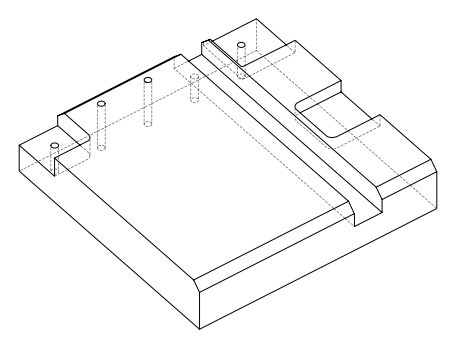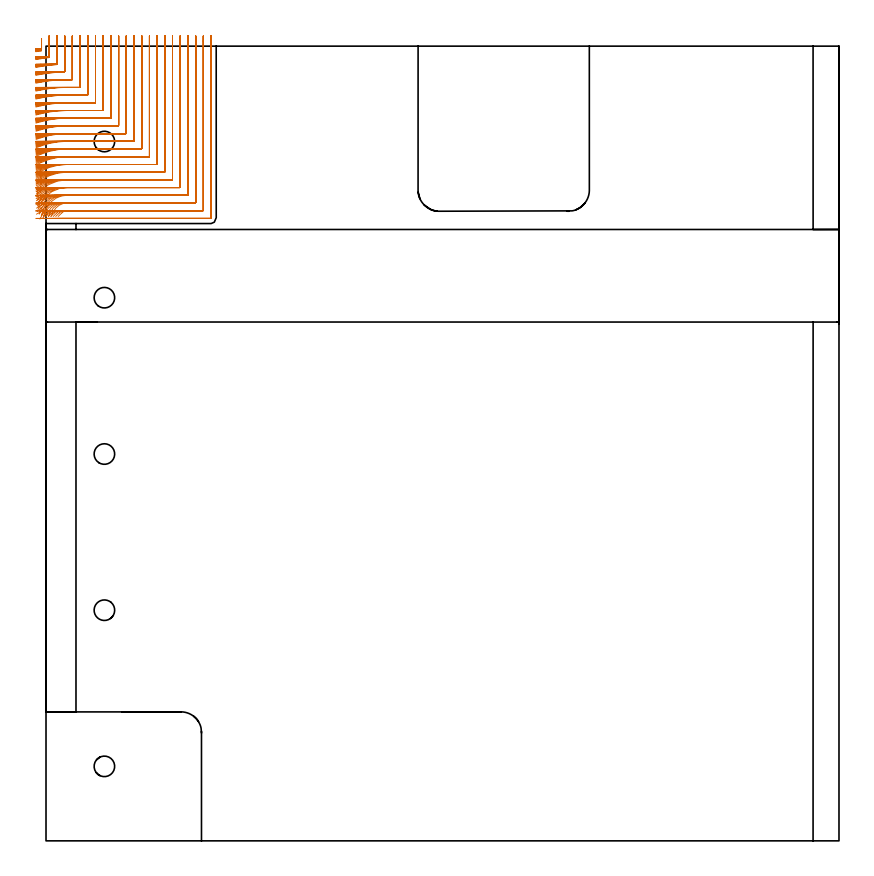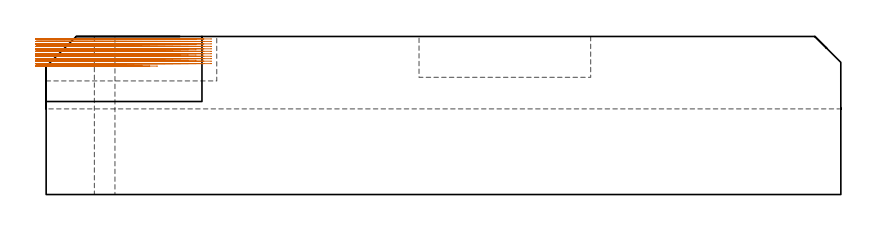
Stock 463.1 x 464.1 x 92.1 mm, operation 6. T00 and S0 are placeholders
(PLAN: 18 operations, 7 tool changes, 167.7 min)
(1 AREA_MILL | FG_CHAMFER_SURFACE | UGT0205_001 | 14.77 min | 35363 mm3)
(2 AREA_MILL_1 | FG_CHAMFER_SURFACE_1 | UGT0205_001 | 12.97 min | 37192 mm3)
(3 AREA_MILL_2 | FG_CHAMFER_SURFACE_2 | UGT0205_001 | 5.37 min | 13030 mm3)
(4 AREA_MILL_3 | FG_CHAMFER_SURFACE_3 | UGT0205_001 | 0.35 min | 2865 mm3)
(5 MILL_CORNER_NOTCH_RECTANGULAR | CORNER_NOTCH_RECTANGULAR | UGT0201_094 | Follow Part, ap 5, ae 75% | 10.37 min | 256844 mm3)
(6 MILL_CORNER_NOTCH_RECTANGULAR_1 | CORNER_NOTCH_RECTANGULAR_1 | NXT0201_008 | Follow Part, ap 1.5, ae 75% | 101.06 min | 265506 mm3)
(7 MILL_SLOT | SLOT_PARTIAL_RECTANGULAR | UGT0201_094 | Follow Part, ap 5, ae 75% | 9.97 min | 227920 mm3)
(8 MILL_RECTANGULAR_SLOT | SLOT_RECTANGULAR | UGT0201_020 | Follow Part, ap 12.5, ae 75% | 11.1 min | 1051413 mm3)
(9 SPOT_DRILL | STEP1HOLE | NXT0321_9005460120000 | 0.03 min | 148 mm3)
(10 SPOT_DRILL_1 | STEP1HOLE_1 | NXT0321_9005460120000 | 0.04 min | 41 mm3)
(11 SPOT_DRILL_2 | STEP1HOLE_2 | NXT0321_9005460120000 | 0.03 min | 76 mm3)
(12 SPOT_DRILL_3 | STEP1HOLE_3 | NXT0321_9005460120000 | 0.03 min | 50 mm3)
(13 SPOT_DRILL_4 | STEP1HOLE_4 | NXT0321_9005460120000 | 0.04 min | 17 mm3)
(14 DRILL_THROUGH_HOLE_INTO_CENTER | STEP1HOLE | UGT0301_515 | 0.3 min | 7333 mm3)
(15 DRILL_THROUGH_HOLE_INTO_CENTER_1 | STEP1HOLE_1 | UGT0301_515 | 0.25 min | 6199 mm3)
(16 DRILL_THROUGH_HOLE_INTO_CENTER_2 | STEP1HOLE_2 | UGT0301_515 | 0.4 min | 10334 mm3)
(17 DRILL_THROUGH_HOLE_INTO_CENTER_3 | STEP1HOLE_3 | UGT0301_515 | 0.4 min | 10489 mm3)
(18 DRILL_THROUGH_HOLE_INTO_CENTER_4 | STEP1HOLE_4 | NXT0301_091 | 0.23 min | 5534 mm3)
(TOOL UGT0205_001 | Chamfer Mill 20 x 3 x 45 deg. | D20 FL50 Z2)
(TOOL UGT0201_094 | End mill 20 mm | D20 FL38 Z4)
(TOOL NXT0201_008 | ENDMILL 6mm [2P460-0600-NA 1630] | D6 FL26 Z6)
(TOOL UGT0201_020 | End mill 50 mm | D50 FL50 Z4)
(TOOL NXT0321_9005460120000 | NC Spot Drill, 142deg, 12mm, Carbide, Uncoated | D12 PA142 FL30 Z2)
(TOOL UGT0301_515 | Carbide Drill 12.0 mm | D12 PA118 FL101 Z2)
(TOOL NXT0301_091 | Carbide Drill 12mm [860.1-1200-036A1-MM 2214] | D12 PA140 FL55 Z2)
(OP 6 MILL_CORNER_NOTCH_RECTANGULAR_1, part 1 of 2)
G17 G21 G94 G90
T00 M6
G54
G17 G0 G90 X-5.964 Y460.83 S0 M3
G43 Z102.1 H1
Z90.661
G94 G1 X-3. Y461.296 F250.
X-2.848 Y461.32
G3 X-2.6 Y461.609 R0.3
G1 Y465.597
Y468.597
G0 Z102.1
X-5.96 Y456.249
Z90.661
G1 X-3. Y456.738
G2 X1.64 Y457.386 R94.5 F500.
G3 X1.9 Y457.678 R0.3
G1 Y467.1
Y470.1 F250.
G0 Z102.1
X-5.956 Y451.661
Z90.661
G1 X-3. Y452.174
G2 X6.127 Y453.282 R90. F500.
G3 X6.4 Y453.575 R0.3
G1 Y467.1
Y470.1 F250.
G0 Z102.1
X-5.951 Y447.063
Z90.661
G1 X-3. Y447.603
G2 X10.612 Y448.981 R85.5 F500.
G3 X10.9 Y449.276 R0.3
G1 Y467.1
Y470.1 F250.
G0 Z102.1
X-5.945 Y442.454
Z90.661
G1 X-3. Y443.024
G2 X12.392 Y444.5 R81. F500.
G1 X15.105
G3 X15.4 Y444.795 R0.3
G1 Y467.1
Y470.1 F250.
G0 Z102.1
X-5.939 Y437.832
Z90.661
G1 X-3. Y438.436
G2 X12.392 Y440. R76.5 F500.
G1 X19.605
G3 X19.9 Y440.295 R0.3
G1 Y467.1
Y470.1 F250.
G0 Z102.1
X-5.931 Y433.194
Z90.661
G1 X-3. Y433.835
G2 X12.392 Y435.5 R72. F500.
G1 X24.105
G3 X24.4 Y435.795 R0.3
G1 Y467.1
Y470.1 F250.
G0 Z102.1
X-5.921 Y428.538
Z90.661
G1 X-3. Y429.222
G2 X12.392 Y431. R67.5 F500.
G1 X28.605
G3 X28.9 Y431.295 R0.3
G1 Y467.1
Y470.1 F250.
G0 Z102.1
X-5.909 Y423.858
Z90.661
G1 X-3. Y424.591
G2 X12.392 Y426.5 R63. F500.
G1 X33.105
G3 X33.4 Y426.795 R0.3
G1 Y467.1
Y470.1 F250.
G0 Z102.1
X-5.894 Y419.149
Z90.661
G1 X-3. Y419.939
G2 X12.392 Y422. R58.5 F500.
G1 X37.605
G3 X37.9 Y422.295 R0.3
G1 Y467.1
Y470.1 F250.
G0 Z102.1
X-5.876 Y414.405
Z90.661
G1 X-3. Y415.26
G2 X12.392 Y417.5 R54. F500.
G1 X42.104
G3 X42.4 Y417.796 R0.3
G1 Y467.1
Y470.1 F250.
G0 Z102.1
X-5.851 Y409.613
Z90.661
G1 X-3. Y410.546
G2 X12.392 Y413. R49.5 F500.
G1 X46.604
G3 X46.9 Y413.296 R0.3
G1 Y467.1
Y470.1 F250.
G0 Z102.1
X-5.819 Y404.76
Z90.661
G1 X-3. Y405.786
G2 X12.392 Y408.5 R45. F500.
G1 X51.104
G3 X51.4 Y408.796 R0.3
G1 Y467.1
Y470.1 F250.
G0 Z102.1
X-5.775 Y399.821
Z90.661
G1 X-3. Y400.961
G2 X12.392 Y404. R40.5 F500.
G1 X55.604
G3 X55.9 Y404.296 R0.3
G1 Y467.1
Y470.1 F250.
G0 Z102.1
X-5.712 Y394.761
Z90.661
G1 X-3. Y396.044
G2 X12.392 Y399.5 R36. F500.
G1 X60.104
G3 X60.4 Y399.796 R0.3
G1 Y467.1
Y470.1 F250.
G0 Z102.1
X-5.617 Y389.517
Z90.661
G1 X-3. Y390.983
G2 X12.392 Y395. R31.5 F500.
G1 X64.604
G3 X64.9 Y395.296 R0.3
G1 Y467.1
Y470.1 F250.
G0 Z102.1
X-5.465 Y383.973
Z90.661
G1 X-3. Y385.683
G2 X12.392 Y390.5 R27. F500.
G1 X69.103
G3 X69.4 Y390.797 R0.3
G1 Y467.1
Y470.1 F250.
G0 Z102.1
X-5.188 Y377.859
Z90.661
G1 X-3. Y379.911
G2 X12.392 Y386. R22.5 F500.
G1 X73.603
G3 X73.9 Y386.297 R0.3
G1 Y467.1
Y470.1 F250.
G0 Z102.1
X-4.555 Y370.266
Z90.661
G1 X-3. Y372.832
G2 X12.392 Y381.5 R18. F500.
G1 X78.103
G3 X78.4 Y381.797 R0.3
G1 Y467.1
Y470.1 F250.
G0 Z102.1
X-1.387 Y364.678
Z90.661
G1 X-0.489 Y367.54
G2 X12.392 Y377. R13.5 F500.
G1 X82.603
G3 X82.9 Y377.297 R0.3
G1 Y467.1
Y470.1 F250.
G0 Z102.1
X2.997 Y364.813
Z90.661
G1 X4.33 Y367.5
G2 X12.392 Y372.5 R9. F500.
G1 X87.103
G3 X87.4 Y372.797 R0.3
G1 Y467.1
Y470.1 F250.
G0 Z102.1
X7.104 Y364.635
Z90.661
G1 X9.255 Y366.726
G2 X12.392 Y368. R4.5 F500.
G1 X91.603
G3 X91.9 Y368.297 R0.3
G1 Y467.1
Y470.1 F250.
G0 Z102.1
X9.392 Y363.5
Z90.661
G1 X12.392
X96.103 F500.
G3 X96.4 Y363.797 R0.3
G1 Y467.1
Y470.1 F250.
G0 Z102.1
X-5.97 Y461.09
Z89.222
G1 X-3. Y461.513
X-2.852 Y461.534
G3 X-2.6 Y461.824 R0.3
G1 Y465.597
Y468.597
G0 Z102.1
X-5.967 Y456.522
Z89.222
G1 X-3. Y456.965
G2 X1.636 Y457.54 R94.5 F500.
G3 X1.9 Y457.832 R0.3
G1 Y467.1
Y470.1 F250.
G0 Z102.1
X-5.964 Y451.948
Z89.222
G1 X-3. Y452.413
G2 X6.122 Y453.371 R90. F500.
G3 X6.4 Y453.664 R0.3
G1 Y467.1
Y470.1 F250.
G0 Z102.1
X-5.96 Y447.366
Z89.222
G1 X-3. Y447.855
G2 X10.607 Y448.999 R85.5 F500.
G3 X10.9 Y449.294 R0.3
G1 Y467.1
Y470.1 F250.
G0 Z102.1
X-5.955 Y442.774
Z89.222
G1 X-3. Y443.29
G2 X10.946 Y444.5 R81. F500.
G1 X15.105
G3 X15.4 Y444.795 R0.3
G1 Y467.1
Y470.1 F250.
G0 Z102.1
X-5.95 Y438.171
Z89.222
G1 X-3. Y438.718
G2 X10.946 Y440. R76.5 F500.
G1 X19.605
G3 X19.9 Y440.295 R0.3
G1 Y467.1
Y470.1 F250.
G0 Z102.1
X-5.943 Y433.555
Z89.222
G1 X-3. Y434.136
G2 X10.946 Y435.5 R72. F500.
G1 X24.105
G3 X24.4 Y435.795 R0.3
G1 Y467.1
Y470.1 F250.
G0 Z102.1
X-5.935 Y428.924
Z89.222
G1 X-3. Y429.544
G2 X10.946 Y431. R67.5 F500.
G1 X28.605
G3 X28.9 Y431.295 R0.3
G1 Y467.1
Y470.1 F250.
G0 Z102.1
X-5.926 Y424.273
Z89.222
G1 X-3. Y424.937
G2 X10.946 Y426.5 R63. F500.
G1 X33.105
G3 X33.4 Y426.795 R0.3
G1 Y467.1
Y470.1 F250.
G0 Z102.1
X-5.914 Y419.598
Z89.222
G1 X-3. Y420.313
G2 X10.946 Y422. R58.5 F500.
G1 X37.605
G3 X37.9 Y422.295 R0.3
G1 Y467.1
Y470.1 F250.
G0 Z102.1
X-5.898 Y414.893
Z89.222
G1 X-3. Y415.668
G2 X10.946 Y417.5 R54. F500.
G1 X42.104
G3 X42.4 Y417.796 R0.3
G1 Y467.1
Y470.1 F250.
G0 Z102.1
X-5.878 Y410.149
Z89.222
G1 X-3. Y410.995
G2 X10.946 Y413. R49.5 F500.
G1 X46.604
G3 X46.9 Y413.296 R0.3
G1 Y467.1
Y470.1 F250.
G0 Z102.1
X-5.852 Y405.355
Z89.222
G1 X-3. Y406.284
G2 X10.946 Y408.5 R45. F500.
G1 X51.104
G3 X51.4 Y408.796 R0.3
G1 Y467.1
Y470.1 F250.
G0 Z102.1
X-5.817 Y400.49
Z89.222
G1 X-3. Y401.523
G2 X10.946 Y404. R40.5 F500.
G1 X55.604
G3 X55.9 Y404.296 R0.3
G1 Y467.1
Y470.1 F250.
G0 Z102.1
X-5.766 Y395.527
Z89.222
G1 X-3. Y396.689
G2 X10.946 Y399.5 R36. F500.
G1 X60.104
G3 X60.4 Y399.796 R0.3
G1 Y467.1
Y470.1 F250.
G0 Z102.1
X-5.69 Y390.416
Z89.222
G1 X-3. Y391.744
G2 X10.946 Y395. R31.5 F500.
G1 X64.604
G3 X64.9 Y395.296 R0.3
G1 Y467.1
Y470.1 F250.
G0 Z102.1
X-5.569 Y385.07
Z89.222
G1 X-3. Y386.619
G2 X10.946 Y390.5 R27. F500.
G1 X69.103
G3 X69.4 Y390.797 R0.3
G1 Y467.1
Y470.1 F250.
G0 Z102.1
X-5.354 Y379.297
Z89.222
G1 X-3. Y381.156
G2 X10.946 Y386. R22.5 F500.
G1 X73.603
G3 X73.9 Y386.297 R0.3
G1 Y467.1
Y470.1 F250.
G0 Z102.1
X-4.897 Y372.555
Z89.222
G1 X-3. Y374.88
G2 X10.946 Y381.5 R18. F500.
G1 X78.103
G3 X78.4 Y381.797 R0.3
G1 Y467.1
Y470.1 F250.
G0 Z102.1
X-2.772 Y365.245
Z89.222
G1 X-1.757 Y368.068
G2 X10.946 Y377. R13.5 F500.
G1 X82.603
G3 X82.9 Y377.297 R0.3
G1 Y467.1
Y470.1 F250.
G0 Z102.1
X1.551 Y364.813
Z89.222
G1 X2.884 Y367.5
G2 X10.946 Y372.5 R9. F500.
G1 X87.103
G3 X87.4 Y372.797 R0.3
G1 Y467.1
Y470.1 F250.
G0 Z102.1
X5.659 Y364.639
Z89.222
G1 X7.812 Y366.729
G2 X10.946 Y368. R4.5 F500.
G1 X91.603
G3 X91.9 Y368.297 R0.3
G1 Y467.1
Y470.1 F250.
G0 Z102.1
X7.946 Y363.5
Z89.222
G1 X10.946
X96.103 F500.
G3 X96.4 Y363.797 R0.3
G1 Y467.1
Y470.1 F250.
G0 Z102.1
X-5.976 Y461.328
Z87.783
G1 X-3. Y461.707
X-2.856 Y461.725
G3 X-2.6 Y462.016 R0.3
G1 Y465.597
Y468.597
G0 Z102.1
X-5.974 Y456.772
Z87.783
G1 X-3. Y457.169
G2 X1.631 Y457.671 R94.5 F500.
G3 X1.9 Y457.964 R0.3
G1 Y467.1
Y470.1 F250.
G0 Z102.1
X-5.971 Y452.21
Z87.783
G1 X-3. Y452.627
G2 X6.117 Y453.436 R90. F500.
G3 X6.4 Y453.73 R0.3
G1 Y467.1
Y470.1 F250.
G0 Z102.1
X-5.968 Y447.641
Z87.783
G1 X-3. Y448.08
G2 X9.507 Y449. R85.5 F500.
G1 X10.606
G3 X10.9 Y449.294 R0.3
G1 Y467.1
Y470.1 F250.
G0 Z102.1
X-5.964 Y443.065
Z87.783
G1 X-3. Y443.529
G2 X9.507 Y444.5 R81. F500.
G1 X15.105
G3 X15.4 Y444.795 R0.3
G1 Y467.1
Y470.1 F250.
G0 Z102.1
X-5.96 Y438.48
Z87.783
G1 X-3. Y438.971
G2 X9.507 Y440. R76.5 F500.
G1 X19.605
G3 X19.9 Y440.295 R0.3
G1 Y467.1
Y470.1 F250.
G0 Z102.1
X-5.954 Y433.884
Z87.783
G1 X-3. Y434.405
G2 X9.507 Y435.5 R72. F500.
G1 X24.105
G3 X24.4 Y435.795 R0.3
G1 Y467.1
Y470.1 F250.
G0 Z102.1
X-5.948 Y429.275
Z87.783
G1 X-3. Y429.831
G2 X9.507 Y431. R67.5 F500.
G1 X28.605
G3 X28.9 Y431.295 R0.3
G1 Y467.1
Y470.1 F250.
G0 Z102.1
X-5.94 Y424.65
Z87.783
G1 X-3. Y425.246
G2 X9.507 Y426.5 R63. F500.
G1 X33.105
G3 X33.4 Y426.795 R0.3
G1 Y467.1
Y470.1 F250.
G0 Z102.1
X-5.931 Y420.006
Z87.783
G1 X-3. Y420.647
G2 X9.507 Y422. R58.5 F500.
G1 X37.605
G3 X37.9 Y422.295 R0.3
G1 Y467.1
Y470.1 F250.
G0 Z102.1
X-5.918 Y415.337
Z87.783
G1 X-3. Y416.032
G2 X9.507 Y417.5 R54. F500.
G1 X42.104
G3 X42.4 Y417.796 R0.3
G1 Y467.1
Y470.1 F250.
G0 Z102.1
X-5.903 Y410.636
Z87.783
G1 X-3. Y411.394
G2 X9.507 Y413. R49.5 F500.
G1 X46.604
G3 X46.9 Y413.296 R0.3
G1 Y467.1
Y470.1 F250.
G0 Z102.1
X-5.882 Y405.893
Z87.783
G1 X-3. Y406.727
G2 X9.507 Y408.5 R45. F500.
G1 X51.104
G3 X51.4 Y408.796 R0.3
G1 Y467.1
Y470.1 F250.
G0 Z102.1
X-5.853 Y401.094
Z87.783
G1 X-3. Y402.02
G2 X9.507 Y404. R40.5 F500.
G1 X55.604
G3 X55.9 Y404.296 R0.3
G1 Y467.1
Y470.1 F250.
G0 Z102.1
X-5.813 Y396.215
Z87.783
G1 X-3. Y397.258
G2 X9.507 Y399.5 R36. F500.
G1 X60.104
G3 X60.4 Y399.796 R0.3
G1 Y467.1
Y470.1 F250.
G0 Z102.1
X-5.753 Y391.219
Z87.783
G1 X-3. Y392.411
G2 X9.507 Y395. R31.5 F500.
G1 X64.604
G3 X64.9 Y395.296 R0.3
G1 Y467.1
Y470.1 F250.
G0 Z102.1
X-5.659 Y386.039
Z87.783
G1 X-3. Y387.428
G2 X9.507 Y390.5 R27. F500.
G1 X69.103
G3 X69.4 Y390.797 R0.3
G1 Y467.1
Y470.1 F250.
G0 Z102.1
X-5.494 Y380.536
Z87.783
G1 X-3. Y382.204
G2 X9.507 Y386. R22.5 F500.
G1 X73.603
G3 X73.9 Y386.297 R0.3
G1 Y467.1
Y470.1 F250.
G0 Z102.1
X-5.158 Y374.36
Z87.783
G1 X-3. Y376.445
G2 X9.507 Y381.5 R18. F500.
G1 X78.103
G3 X78.4 Y381.797 R0.3
G1 Y467.1
Y470.1 F250.
G0 Z102.1
X-3.99 Y366.512
Z87.783
G1 X-2.717 Y369.229
G2 X9.507 Y377. R13.5 F500.
G1 X82.603
G3 X82.9 Y377.297 R0.3
G1 Y467.1
Y470.1 F250.
G0 Z102.1
X0.111 Y364.813
Z87.783
G1 X1.445 Y367.5
G2 X9.507 Y372.5 R9. F500.
G1 X87.103
G3 X87.4 Y372.797 R0.3
G1 Y467.1
Y470.1 F250.
G0 Z102.1
X4.22 Y364.639
Z87.783
G1 X6.373 Y366.729
G2 X9.507 Y368. R4.5 F500.
G1 X91.603
G3 X91.9 Y368.297 R0.3
G1 Y467.1
Y470.1 F250.
G0 Z102.1
X6.507 Y363.5
Z87.783
G1 X9.507
X96.103 F500.
G3 X96.4 Y363.797 R0.3
G1 Y467.1
Y470.1 F250.
G0 Z102.1
X-5.981 Y461.544
Z86.344
G1 X-3. Y461.879
X-2.861 Y461.895
G3 X-2.6 Y462.186 R0.3
G1 Y465.597
Y468.597
G0 Z102.1
X-5.979 Y456.998
Z86.344
G1 X-3. Y457.35
G2 X1.626 Y457.78 R94.5 F500.
G3 X1.9 Y458.073 R0.3
G1 Y467.1
Y470.1 F250.
G0 Z102.1
X-5.977 Y452.448
Z86.344
G1 X-3. Y452.817
G2 X6.112 Y453.479 R90. F500.
G3 X6.4 Y453.773 R0.3
G1 Y467.1
Y470.1 F250.
G0 Z102.1
X-5.975 Y447.892
Z86.344
G1 X-3. Y448.281
G2 X8.068 Y449. R85.5 F500.
G1 X10.606
G3 X10.9 Y449.294 R0.3
G1 Y467.1
Y470.1 F250.
G0 Z102.1
X-5.972 Y443.33
Z86.344
G1 X-3. Y443.74
G2 X8.068 Y444.5 R81. F500.
G1 X15.105
G3 X15.4 Y444.795 R0.3
G1 Y467.1
Y470.1 F250.
G0 Z102.1
X-5.968 Y438.761
Z86.344
G1 X-3. Y439.195
G2 X8.068 Y440. R76.5 F500.
G1 X19.605
G3 X19.9 Y440.295 R0.3
G1 Y467.1
Y470.1 F250.
G0 Z102.1
X-5.964 Y434.183
Z86.344
G1 X-3. Y434.644
G2 X8.068 Y435.5 R72. F500.
G1 X24.105
G3 X24.4 Y435.795 R0.3
G1 Y467.1
Y470.1 F250.
G0 Z102.1
X-5.959 Y429.594
Z86.344
G1 X-3. Y430.086
G2 X8.068 Y431. R67.5 F500.
G1 X28.605
G3 X28.9 Y431.295 R0.3
G1 Y467.1
Y470.1 F250.
G0 Z102.1
X-5.953 Y424.993
Z86.344
G1 X-3. Y425.52
G2 X8.068 Y426.5 R63. F500.
G1 X33.105
G3 X33.4 Y426.795 R0.3
G1 Y467.1
Y470.1 F250.
G0 Z102.1
X-5.946 Y420.376
Z86.344
G1 X-3. Y420.943
G2 X8.068 Y422. R58.5 F500.
G1 X37.605
G3 X37.9 Y422.295 R0.3
G1 Y467.1
Y470.1 F250.
G0 Z102.1
X-5.936 Y415.739
Z86.344
G1 X-3. Y416.354
G2 X8.068 Y417.5 R54. F500.
G1 X42.104
G3 X42.4 Y417.796 R0.3
G1 Y467.1
Y470.1 F250.
G0 Z102.1
X-5.924 Y411.076
Z86.344
G1 X-3. Y411.747
G2 X8.068 Y413. R49.5 F500.
G1 X46.604
G3 X46.9 Y413.296 R0.3
G1 Y467.1
Y470.1 F250.
G0 Z102.1
X-5.908 Y406.38
Z86.344
G1 X-3. Y407.118
G2 X8.068 Y408.5 R45. F500.
G1 X51.104
G3 X51.4 Y408.796 R0.3
G1 Y467.1
Y470.1 F250.
G0 Z102.1
X-5.886 Y401.638
Z86.344
G1 X-3. Y402.458
G2 X8.068 Y404. R40.5 F500.
G1 X55.604
G3 X55.9 Y404.296 R0.3
G1 Y467.1
Y470.1 F250.
G0 Z102.1
X-5.855 Y396.834
Z86.344
G1 X-3. Y397.756
G2 X8.068 Y399.5 R36. F500.
G1 X60.104
G3 X60.4 Y399.796 R0.3
G1 Y467.1
Y470.1 F250.
G0 Z102.1
X-5.809 Y391.937
Z86.344
G1 X-3. Y392.991
G2 X8.068 Y395. R31.5 F500.
G1 X64.604
G3 X64.9 Y395.296 R0.3
G1 Y467.1
Y470.1 F250.
G0 Z102.1
X-5.736 Y386.897
Z86.344
G1 X-3. Y388.127
G2 X8.068 Y390.5 R27. F500.
G1 X69.103
G3 X69.4 Y390.797 R0.3
G1 Y467.1
Y470.1 F250.
G0 Z102.1
X-5.612 Y381.614
Z86.344
G1 X-3. Y383.089
G2 X8.068 Y386. R22.5 F500.
G1 X73.603
G3 X73.9 Y386.297 R0.3
G1 Y467.1
Y470.1 F250.
G0 Z102.1
X-5.366 Y375.85
Z86.344
G1 X-3. Y377.695
G2 X8.068 Y381.5 R18. F500.
G1 X78.103
G3 X78.4 Y381.797 R0.3
G1 Y467.1
Y470.1 F250.
G0 Z102.1
X-4.718 Y368.77
Z86.344
G1 X-3. Y371.23
G2 X8.068 Y377. R13.5 F500.
G1 X82.603
G3 X82.9 Y377.297 R0.3
G1 Y467.1
Y470.1 F250.
G0 Z102.1
X-1.328 Y364.813
Z86.344
G1 X0.006 Y367.5
G2 X8.068 Y372.5 R9. F500.
G1 X87.103
G3 X87.4 Y372.797 R0.3
G1 Y467.1
Y470.1 F250.
G0 Z102.1
X2.781 Y364.64
Z86.344
G1 X4.934 Y366.729
G2 X8.068 Y368. R4.5 F500.
G1 X91.603
G3 X91.9 Y368.297 R0.3
G1 Y467.1
Y470.1 F250.
G0 Z102.1
X5.068 Y363.5
Z86.344
G1 X8.068
X96.103 F500.
G3 X96.4 Y363.797 R0.3
G1 Y467.1
Y470.1 F250.
G0 Z102.1
X-5.986 Y461.739
Z84.905
G1 X-3. Y462.031
X-2.865 Y462.044
G3 X-2.6 Y462.335 R0.3
G1 Y465.597
Y468.597
G0 Z102.1
X-5.984 Y457.202
Z84.905
G1 X-3. Y457.508
G2 X1.622 Y457.867 R94.5 F500.
G3 X1.9 Y458.16 R0.3
G1 Y467.1
Y470.1 F250.
G0 Z102.1
X-5.983 Y452.662
Z84.905
G1 X-3. Y452.983
G2 X6.108 Y453.498 R90. F500.
G3 X6.4 Y453.793 R0.3
G1 Y467.1
Y470.1 F250.
G0 Z102.1
X-5.981 Y448.118
Z84.905
G1 X-3. Y448.456
G2 X6.63 Y449. R85.5 F500.
G1 X10.606
G3 X10.9 Y449.294 R0.3
G1 Y467.1
Y470.1 F250.
G0 Z102.1
X-5.979 Y443.569
Z84.905
G1 X-3. Y443.926
G2 X6.63 Y444.5 R81. F500.
G1 X15.105
G3 X15.4 Y444.795 R0.3
G1 Y467.1
Y470.1 F250.
G0 Z102.1
X-5.976 Y439.014
Z84.905
G1 X-3. Y439.392
G2 X6.63 Y440. R76.5 F500.
G1 X19.605
G3 X19.9 Y440.295 R0.3
G1 Y467.1
Y470.1 F250.
G0 Z102.1
X-5.973 Y434.452
Z84.905
G1 X-3. Y434.853
G2 X6.63 Y435.5 R72. F500.
G1 X24.105
G3 X24.4 Y435.795 R0.3
G1 Y467.1
Y470.1 F250.
G0 Z102.1
X-5.969 Y429.882
Z84.905
G1 X-3. Y430.31
G2 X6.63 Y431. R67.5 F500.
G1 X28.605
G3 X28.9 Y431.295 R0.3
G1 Y467.1
Y470.1 F250.
G0 Z102.1
X-5.965 Y425.301
Z84.905
G1 X-3. Y425.76
G2 X6.63 Y426.5 R63. F500.
G1 X33.105
G3 X33.4 Y426.795 R0.3
G1 Y467.1
Y470.1 F250.
G0 Z102.1
X-5.959 Y420.708
Z84.905
G1 X-3. Y421.202
G2 X6.63 Y422. R58.5 F500.
G1 X37.605
G3 X37.9 Y422.295 R0.3
G1 Y467.1
Y470.1 F250.
G0 Z102.1
X-5.952 Y416.099
Z84.905
G1 X-3. Y416.634
G2 X6.63 Y417.5 R54. F500.
G1 X42.104
G3 X42.4 Y417.796 R0.3
G1 Y467.1
Y470.1 F250.
G0 Z102.1
X-5.943 Y411.471
Z84.905
G1 X-3. Y412.054
G2 X6.63 Y413. R49.5 F500.
G1 X46.604
G3 X46.9 Y413.296 R0.3
G1 Y467.1
Y470.1 F250.
G0 Z102.1
X-5.931 Y406.816
Z84.905
G1 X-3. Y407.458
G2 X6.63 Y408.5 R45. F500.
G1 X51.104
G3 X51.4 Y408.796 R0.3
G1 Y467.1
Y470.1 F250.
G0 Z102.1
X-5.914 Y402.125
Z84.905
G1 X-3. Y402.839
G2 X6.63 Y404. R40.5 F500.
G1 X55.604
G3 X55.9 Y404.296 R0.3
G1 Y467.1
Y470.1 F250.
G0 Z102.1
X-5.891 Y397.386
Z84.905
G1 X-3. Y398.188
G2 X6.63 Y399.5 R36. F500.
G1 X60.104
G3 X60.4 Y399.796 R0.3
G1 Y467.1
Y470.1 F250.
G0 Z102.1
X-5.856 Y392.575
Z84.905
G1 X-3. Y393.492
G2 X6.63 Y395. R31.5 F500.
G1 X64.604
G3 X64.9 Y395.296 R0.3
G1 Y467.1
Y470.1 F250.
G0 Z102.1
X-5.803 Y387.654
Z84.905
G1 X-3. Y388.724
G2 X6.63 Y390.5 R27. F500.
G1 X69.103
G3 X69.4 Y390.797 R0.3
G1 Y467.1
Y470.1 F250.
G0 Z102.1
X-5.711 Y382.551
Z84.905
G1 X-3. Y383.835
G2 X6.63 Y386. R22.5 F500.
G1 X73.603
G3 X73.9 Y386.297 R0.3
G1 Y467.1
Y470.1 F250.
G0 Z102.1
X-5.535 Y377.103
Z84.905
G1 X-3. Y378.708
G2 X6.63 Y381.5 R18. F500.
G1 X78.103
G3 X78.4 Y381.797 R0.3
G1 Y467.1
Y470.1 F250.
G0 Z102.1
X-5.103 Y370.822
Z84.905
G1 X-3. Y372.962
G2 X6.63 Y377. R13.5 F500.
G1 X82.603
G3 X82.9 Y377.297 R0.3
G1 Y467.1
Y470.1 F250.
G0 Z102.1
X-2.713 Y365.151
Z84.905
G1 X-1.283 Y367.788
G2 X6.63 Y372.5 R9. F500.
G1 X87.103
G3 X87.4 Y372.797 R0.3
G1 Y467.1
Y470.1 F250.
G0 Z102.1
X1.341 Y364.631
Z84.905
G1 X3.49 Y366.724
G2 X6.63 Y368. R4.5 F500.
G1 X91.603
G3 X91.9 Y368.297 R0.3
G1 Y467.1
Y470.1 F250.
G0 Z102.1
X3.63 Y363.5
Z84.905
G1 X6.63
X96.103 F500.
G3 X96.4 Y363.797 R0.3
G1 Y467.1
Y470.1 F250.
G0 Z102.1
X-5.99 Y461.913
Z83.467
G1 X-3. Y462.161
X-2.869 Y462.172
G3 X-2.6 Y462.464 R0.3
G1 Y465.597
Y468.597
G0 Z102.1
X-5.989 Y457.385
Z83.467
G1 X-3. Y457.645
G2 X1.617 Y457.933 R94.5 F500.
G3 X1.9 Y458.226 R0.3
G1 Y467.1
Y470.1 F250.
G0 Z102.1
X-5.988 Y452.854
Z83.467
G1 X-3. Y453.127
G2 X5.183 Y453.5 R90. F500.
G1 X6.106
G3 X6.4 Y453.794 R0.3
G1 Y467.1
Y470.1 F250.
G0 Z102.1
X-5.986 Y448.32
Z83.467
G1 X-3. Y448.608
G2 X5.183 Y449. R85.5 F500.
G1 X10.606
G3 X10.9 Y449.294 R0.3
G1 Y467.1
Y470.1 F250.
G0 Z102.1
X-5.985 Y443.783
Z83.467
G1 X-3. Y444.086
G2 X5.183 Y444.5 R81. F500.
G1 X15.105
G3 X15.4 Y444.795 R0.3
G1 Y467.1
Y470.1 F250.
G0 Z102.1
X-5.983 Y439.24
Z83.467
G1 X-3. Y439.561
G2 X5.183 Y440. R76.5 F500.
G1 X19.605
G3 X19.9 Y440.295 R0.3
G1 Y467.1
Y470.1 F250.
G0 Z102.1
X-5.981 Y434.693
Z83.467
G1 X-3. Y435.033
G2 X5.183 Y435.5 R72. F500.
G1 X24.105
G3 X24.4 Y435.795 R0.3
G1 Y467.1
Y470.1 F250.
G0 Z102.1
X-5.978 Y430.138
Z83.467
G1 X-3. Y430.502
G2 X5.183 Y431. R67.5 F500.
G1 X28.605
G3 X28.9 Y431.295 R0.3
G1 Y467.1
Y470.1 F250.
G0 Z102.1
X-5.975 Y425.577
Z83.467
G1 X-3. Y425.966
G2 X5.183 Y426.5 R63. F500.
G1 X33.105
G3 X33.4 Y426.795 R0.3
G1 Y467.1
Y470.1 F250.
G0 Z102.1
X-5.971 Y421.005
Z83.467
G1 X-3. Y421.425
G2 X5.183 Y422. R58.5 F500.
G1 X37.605
G3 X37.9 Y422.295 R0.3
G1 Y467.1
Y470.1 F250.
G0 Z102.1
X-5.965 Y416.422
Z83.467
G1 X-3. Y416.876
G2 X5.183 Y417.5 R54. F500.
G1 X42.104
G3 X42.4 Y417.796 R0.3
G1 Y467.1
Y470.1 F250.
G0 Z102.1
X-5.959 Y411.823
Z83.467
G1 X-3. Y412.319
G2 X5.183 Y413. R49.5 F500.
G1 X46.604
G3 X46.9 Y413.296 R0.3
G1 Y467.1
Y470.1 F250.
G0 Z102.1
X-5.95 Y407.204
Z83.467
G1 X-3. Y407.75
G2 X5.183 Y408.5 R45. F500.
G1 X51.104
G3 X51.4 Y408.796 R0.3
G1 Y467.1
Y470.1 F250.
G0 Z102.1
X-5.938 Y402.559
Z83.467
G1 X-3. Y403.165
G2 X5.183 Y404. R40.5 F500.
G1 X55.604
G3 X55.9 Y404.296 R0.3
G1 Y467.1
Y470.1 F250.
G0 Z102.1
X-5.921 Y397.876
Z83.467
G1 X-3. Y398.558
G2 X5.183 Y399.5 R36. F500.
G1 X60.104
G3 X60.4 Y399.796 R0.3
G1 Y467.1
Y470.1 F250.
G0 Z102.1
X-5.897 Y393.139
Z83.467
G1 X-3. Y393.919
G2 X5.183 Y395. R31.5 F500.
G1 X64.604
G3 X64.9 Y395.296 R0.3
G1 Y467.1
Y470.1 F250.
G0 Z102.1
X-5.859 Y388.321
Z83.467
G1 X-3. Y389.23
G2 X5.183 Y390.5 R27. F500.
G1 X69.103
G3 X69.4 Y390.797 R0.3
G1 Y467.1
Y470.1 F250.
G0 Z102.1
X-5.795 Y383.368
Z83.467
G1 X-3. Y384.459
G2 X5.183 Y386. R22.5 F500.
G1 X73.603
G3 X73.9 Y386.297 R0.3
G1 Y467.1
Y470.1 F250.
G0 Z102.1
X-5.672 Y378.169
Z83.467
G1 X-3. Y379.533
G2 X5.183 Y381.5 R18. F500.
G1 X78.103
G3 X78.4 Y381.797 R0.3
G1 Y467.1
Y470.1 F250.
G0 Z102.1
X-5.386 Y372.419
Z83.467
G1 X-3. Y374.237
G2 X5.183 Y377. R13.5 F500.
G1 X82.603
G3 X82.9 Y377.297 R0.3
G1 Y467.1
Y470.1 F250.
G0 Z102.1
X-3.965 Y366.013
Z83.467
G1 X-2.297 Y368.506
G2 X5.183 Y372.5 R9. F500.
G1 X87.103
G3 X87.4 Y372.797 R0.3
G1 Y467.1
Y470.1 F250.
G0 Z102.1
X-0.115 Y364.589
Z83.467
G1 X2.018 Y366.699
G2 X5.183 Y368. R4.5 F500.
G1 X91.603
G3 X91.9 Y368.297 R0.3
G1 Y467.1
Y470.1 F250.
G0 Z102.1
X2.183 Y363.5
Z83.467
G1 X5.183
X96.103 F500.
G3 X96.4 Y363.797 R0.3
G1 Y467.1
Y470.1 F250.
G0 Z102.1
X-5.993 Y462.08
Z82.028
G1 X-3. Y462.28
X-2.874 Y462.288
G3 X-2.6 Y462.581 R0.3
G1 Y465.597
Y468.597
G0 Z102.1
X-5.993 Y457.56
Z82.028
G1 X-3. Y457.769
G2 X1.612 Y457.979 R94.5 F500.
G3 X1.9 Y458.273 R0.3
G1 Y467.1
Y470.1 F250.
G0 Z102.1
X-5.992 Y453.038
Z82.028
G1 X-3. Y453.258
G2 X3.601 Y453.5 R90. F500.
G1 X6.106
G3 X6.4 Y453.794 R0.3
G1 Y467.1
Y470.1 F250.
G0 Z102.1
X-5.991 Y448.513
Z82.028
G1 X-3. Y448.745
G2 X3.601 Y449. R85.5 F500.
G1 X10.606
G3 X10.9 Y449.294 R0.3
G1 Y467.1
Y470.1 F250.
G0 Z102.1
X-5.99 Y443.986
Z82.028
G1 X-3. Y444.231
G2 X3.601 Y444.5 R81. F500.
G1 X15.105
G3 X15.4 Y444.795 R0.3
G1 Y467.1
Y470.1 F250.
G0 Z102.1
X-5.989 Y439.456
Z82.028
G1 X-3. Y439.715
G2 X3.601 Y440. R76.5 F500.
G1 X19.605
G3 X19.9 Y440.295 R0.3
G1 Y467.1
Y470.1 F250.
G0 Z102.1
X-5.987 Y434.922
Z82.028
G1 X-3. Y435.197
G2 X3.601 Y435.5 R72. F500.
G1 X24.105
G3 X24.4 Y435.795 R0.3
G1 Y467.1
Y470.1 F250.
G0 Z102.1
X-5.986 Y430.383
Z82.028
G1 X-3. Y430.677
G2 X3.601 Y431. R67.5 F500.
G1 X28.605
G3 X28.9 Y431.295 R0.3
G1 Y467.1
Y470.1 F250.
G0 Z102.1
X-5.983 Y425.839
Z82.028
G1 X-3. Y426.153
G2 X3.601 Y426.5 R63. F500.
G1 X33.105
G3 X33.4 Y426.795 R0.3
G1 Y467.1
Y470.1 F250.
G0 Z102.1
X-5.981 Y421.288
Z82.028
G1 X-3. Y421.626
G2 X3.601 Y422. R58.5 F500.
G1 X37.605
G3 X37.9 Y422.295 R0.3
G1 Y467.1
Y470.1 F250.
G0 Z102.1
X-5.978 Y416.728
Z82.028
G1 X-3. Y417.095
G2 X3.601 Y417.5 R54. F500.
G1 X42.104
G3 X42.4 Y417.796 R0.3
G1 Y467.1
Y470.1 F250.
G0 Z102.1
X-5.973 Y412.158
Z82.028
G1 X-3. Y412.558
G2 X3.601 Y413. R49.5 F500.
G1 X46.604
G3 X46.9 Y413.296 R0.3
G1 Y467.1
Y470.1 F250.
G0 Z102.1
X-5.968 Y407.573
Z82.028
G1 X-3. Y408.013
G2 X3.601 Y408.5 R45. F500.
G1 X51.104
G3 X51.4 Y408.796 R0.3
G1 Y467.1
Y470.1 F250.
G0 Z102.1
X-5.96 Y402.97
Z82.028
G1 X-3. Y403.459
G2 X3.601 Y404. R40.5 F500.
G1 X55.604
G3 X55.9 Y404.296 R0.3
G1 Y467.1
Y470.1 F250.
G0 Z102.1
X-5.949 Y398.34
Z82.028
G1 X-3. Y398.89
G2 X3.601 Y399.5 R36. F500.
G1 X60.104
G3 X60.4 Y399.796 R0.3
G1 Y467.1
Y470.1 F250.
G0 Z102.1
X-5.933 Y393.672
Z82.028
G1 X-3. Y394.301
G2 X3.601 Y395. R31.5 F500.
G1 X64.604
G3 X64.9 Y395.296 R0.3
G1 Y467.1
Y470.1 F250.
G0 Z102.1
X-5.909 Y388.947
Z82.028
G1 X-3. Y389.681
G2 X3.601 Y390.5 R27. F500.
G1 X69.103
G3 X69.4 Y390.797 R0.3
G1 Y467.1
Y470.1 F250.
G0 Z102.1
X-5.868 Y384.13
Z82.028
G1 X-3. Y385.01
G2 X3.601 Y386. R22.5 F500.
G1 X73.603
G3 X73.9 Y386.297 R0.3
G1 Y467.1
Y470.1 F250.
G0 Z102.1
X-5.791 Y379.146
Z82.028
G1 X-3. Y380.246
G2 X3.601 Y381.5 R18. F500.
G1 X78.103
G3 X78.4 Y381.797 R0.3
G1 Y467.1
Y470.1 F250.
G0 Z102.1
X-5.617 Y373.81
Z82.028
G1 X-3. Y375.276
G2 X3.601 Y377. R13.5 F500.
G1 X82.603
G3 X82.9 Y377.297 R0.3
G1 Y467.1
Y470.1 F250.
G0 Z102.1
X-5.039 Y367.418
Z82.028
G1 X-3. Y369.618
G2 X3.601 Y372.5 R9. F500.
G1 X87.103
G3 X87.4 Y372.797 R0.3
G1 Y467.1
Y470.1 F250.
G0 Z102.1
X-1.798 Y363.828
Z82.028
G1 X0.015 Y366.219
G2 X3.601 Y368. R4.5 F500.
G1 X91.603
G3 X91.9 Y368.297 R0.3
G1 Y467.1
Y470.1 F250.
G0 Z102.1
X0.601 Y363.5
Z82.028
G1 X3.601
X96.103 F500.
G3 X96.4 Y363.797 R0.3
G1 Y467.1
Y470.1 F250.
G0 Z102.1
X-5.996 Y462.237
Z80.589
G1 X-3. Y462.383
X-2.88 Y462.388
G3 X-2.6 Y462.682 R0.3
G1 Y465.597
Y468.597
G0 Z102.1
X-5.996 Y457.724
Z80.589
G1 X-3. Y457.877
G2 X1.607 Y458. R94.5 F500.
G3 X1.9 Y458.294 R0.3
G1 Y467.1
Y470.1 F250.
G0 Z102.1
X-5.996 Y453.21
Z80.589
G1 X-3. Y453.371
G2 X1.82 Y453.5 R90. F500.
G1 X6.106
G3 X6.4 Y453.794 R0.3
G1 Y467.1
Y470.1 F250.
G0 Z102.1
X-5.995 Y448.695
Z80.589
G1 X-3. Y448.864
G2 X1.82 Y449. R85.5 F500.
G1 X10.606
G3 X10.9 Y449.294 R0.3
G1 Y467.1
Y470.1 F250.
G0 Z102.1
X-5.995 Y444.178
Z80.589
G1 X-3. Y444.356
G2 X1.82 Y444.5 R81. F500.
G1 X15.105
G3 X15.4 Y444.795 R0.3
G1 Y467.1
Y470.1 F250.
G0 Z102.1
X-5.994 Y439.659
Z80.589
G1 X-3. Y439.848
G2 X1.82 Y440. R76.5 F500.
G1 X19.605
G3 X19.9 Y440.295 R0.3
G1 Y467.1
Y470.1 F250.
G0 Z102.1
X-5.993 Y435.138
Z80.589
G1 X-3. Y435.338
G2 X1.82 Y435.5 R72. F500.
G1 X24.105
G3 X24.4 Y435.795 R0.3
G1 Y467.1
Y470.1 F250.
G0 Z102.1
X-5.992 Y430.613
Z80.589
G1 X-3. Y430.828
G2 X1.82 Y431. R67.5 F500.
G1 X28.605
G3 X28.9 Y431.295 R0.3
G1 Y467.1
Y470.1 F250.
G0 Z102.1
X-5.991 Y426.086
Z80.589
G1 X-3. Y426.315
G2 X1.82 Y426.5 R63. F500.
G1 X33.105
G3 X33.4 Y426.795 R0.3
G1 Y467.1
Y470.1 F250.
G0 Z102.1
X-5.99 Y421.554
Z80.589
G1 X-3. Y421.801
G2 X1.82 Y422. R58.5 F500.
G1 X37.605
G3 X37.9 Y422.295 R0.3
G1 Y467.1
Y470.1 F250.
G0 Z102.1
X-5.988 Y417.017
Z80.589
G1 X-3. Y417.284
G2 X1.82 Y417.5 R54. F500.
G1 X42.104
G3 X42.4 Y417.796 R0.3
G1 Y467.1
Y470.1 F250.
G0 Z102.1
X-5.986 Y412.473
Z80.589
G1 X-3. Y412.765
G2 X1.82 Y413. R49.5 F500.
G1 X46.604
G3 X46.9 Y413.296 R0.3
G1 Y467.1
Y470.1 F250.
G0 Z102.1
X-5.983 Y407.92
Z80.589
G1 X-3. Y408.241
G2 X1.82 Y408.5 R45. F500.
G1 X51.104
G3 X51.4 Y408.796 R0.3
G1 Y467.1
Y470.1 F250.
G0 Z102.1
X-5.979 Y403.355
Z80.589
G1 X-3. Y403.712
G2 X1.82 Y404. R40.5 F500.
G1 X55.604
G3 X55.9 Y404.296 R0.3
G1 Y467.1
Y470.1 F250.
G0 Z102.1
X-5.973 Y398.774
Z80.589
G1 X-3. Y399.176
G2 X1.82 Y399.5 R36. F500.
G1 X60.104
G3 X60.4 Y399.796 R0.3
G1 Y467.1
Y470.1 F250.
G0 Z102.1
X-5.965 Y394.17
Z80.589
G1 X-3. Y394.629
G2 X1.82 Y395. R31.5 F500.
G1 X64.604
G3 X64.9 Y395.296 R0.3
G1 Y467.1
Y470.1 F250.
G0 Z102.1
X-5.952 Y389.531
Z80.589
G1 X-3. Y390.066
G2 X1.82 Y390.5 R27. F500.
G1 X69.103
G3 X69.4 Y390.797 R0.3
G1 Y467.1
Y470.1 F250.
G0 Z102.1
X-5.93 Y384.835
Z80.589
G1 X-3. Y385.478
G2 X1.82 Y386. R22.5 F500.
G1 X73.603
G3 X73.9 Y386.297 R0.3
G1 Y467.1
Y470.1 F250.
G0 Z102.1
X-5.89 Y380.039
Z80.589
G1 X-3. Y380.843
G2 X1.82 Y381.5 R18. F500.
G1 X78.103
G3 X78.4 Y381.797 R0.3
G1 Y467.1
Y470.1 F250.
G0 Z102.1
X-5.802 Y375.039
Z80.589
G1 X-3. Y376.11
G2 X1.82 Y377. R13.5 F500.
G1 X82.603
G3 X82.9 Y377.297 R0.3
G1 Y467.1
Y470.1 F250.
G0 Z102.1
X-5.534 Y369.494
Z80.589
G1 X-3. Y371.101
G2 X1.82 Y372.5 R9. F500.
G1 X87.103
G3 X87.4 Y372.797 R0.3
G1 Y467.1
Y470.1 F250.
G0 Z102.1
X-3.574 Y363.111
Z80.589
G1 X-2.094 Y365.72
G2 X1.82 Y368. R4.5 F500.
G1 X91.603
G3 X91.9 Y368.297 R0.3
G1 Y467.1
Y470.1 F250.
G0 Z102.1
X-1.18 Y363.5
Z80.589
G1 X1.82
X96.103 F500.
G3 X96.4 Y363.797 R0.3
G1 Y467.1
Y470.1 F250.
G0 Z102.1
X-5.999 Y462.409
Z79.15
G1 X-3. Y462.476
X-2.887 Y462.478
G3 X-2.6 Y462.772 R0.3
G1 Y465.597
Y468.597
G0 Z102.1
X-5.999 Y457.905
Z79.15
G1 X-3. Y457.974
G2 X-0.801 Y458. R94.5 F500.
G1 X1.606
G3 X1.9 Y458.294 R0.3
G1 Y467.1
Y470.1 F250.
G0 Z102.1
X-5.999 Y453.4
Z79.15
G1 X-3. Y453.473
G2 X-0.801 Y453.5 R90. F500.
G1 X6.106
G3 X6.4 Y453.794 R0.3
G1 Y467.1
Y470.1 F250.
G0 Z102.1
X-5.999 Y448.895
Z79.15
G1 X-3. Y448.972
G2 X-0.801 Y449. R85.5 F500.
G1 X10.606
G3 X10.9 Y449.294 R0.3
G1 Y467.1
Y470.1 F250.
G0 Z102.1
X-5.999 Y444.389
Z79.15
G1 X-3. Y444.47
G2 X-0.801 Y444.5 R81. F500.
G1 X15.105
G3 X15.4 Y444.795 R0.3
G1 Y467.1
Y470.1 F250.
G0 Z102.1
X-5.999 Y439.882
Z79.15
G1 X-3. Y439.968
G2 X-0.801 Y440. R76.5 F500.
G1 X19.605
G3 X19.9 Y440.295 R0.3
G1 Y467.1
Y470.1 F250.
G0 Z102.1
X-5.999 Y435.375
Z79.15
G1 X-3. Y435.466
G2 X-0.801 Y435.5 R72. F500.
G1 X24.105
G3 X24.4 Y435.795 R0.3
G1 Y467.1
Y470.1 F250.
G0 Z102.1
X-5.998 Y430.866
Z79.15
G1 X-3. Y430.964
G2 X-0.801 Y431. R67.5 F500.
G1 X28.605
G3 X28.9 Y431.295 R0.3
G1 Y467.1
Y470.1 F250.
G0 Z102.1
X-5.998 Y426.357
Z79.15
G1 X-3. Y426.462
G2 X-0.801 Y426.5 R63. F500.
G1 X33.105
G3 X33.4 Y426.795 R0.3
G1 Y467.1
Y470.1 F250.
G0 Z102.1
X-5.998 Y421.846
Z79.15
G1 X-3. Y421.959
G2 X-0.801 Y422. R58.5 F500.
G1 X37.605
G3 X37.9 Y422.295 R0.3
G1 Y467.1
Y470.1 F250.
G0 Z102.1
X-5.998 Y417.333
Z79.15
G1 X-3. Y417.455
G2 X-0.801 Y417.5 R54. F500.
G1 X42.104
G3 X42.4 Y417.796 R0.3
G1 Y467.1
Y470.1 F250.
G0 Z102.1
X-5.997 Y412.818
Z79.15
G1 X-3. Y412.951
G2 X-0.801 Y413. R49.5 F500.
G1 X46.604
G3 X46.9 Y413.296 R0.3
G1 Y467.1
Y470.1 F250.
G0 Z102.1
X-5.996 Y408.3
Z79.15
G1 X-3. Y408.446
G2 X-0.801 Y408.5 R45. F500.
G1 X51.104
G3 X51.4 Y408.796 R0.3
G1 Y467.1
Y470.1 F250.
G0 Z102.1
X-5.996 Y403.777
Z79.15
G1 X-3. Y403.94
G2 X-0.801 Y404. R40.5 F500.
G1 X55.604
G3 X55.9 Y404.296 R0.3
G1 Y467.1
Y470.1 F250.
G0 Z102.1
X-5.994 Y399.25
Z79.15
G1 X-3. Y399.433
G2 X-0.801 Y399.5 R36. F500.
G1 X60.104
G3 X60.4 Y399.796 R0.3
G1 Y467.1
Y470.1 F250.
G0 Z102.1
X-5.993 Y394.714
Z79.15
G1 X-3. Y394.923
G2 X-0.801 Y395. R31.5 F500.
G1 X64.604
G3 X64.9 Y395.296 R0.3
G1 Y467.1
Y470.1 F250.
G0 Z102.1
X-5.99 Y390.166
Z79.15
G1 X-3. Y390.41
G2 X-0.801 Y390.5 R27. F500.
G1 X69.103
G3 X69.4 Y390.797 R0.3
G1 Y467.1
Y470.1 F250.
G0 Z102.1
X-5.986 Y385.599
Z79.15
G1 X-3. Y385.892
G2 X-0.801 Y386. R22.5 F500.
G1 X73.603
G3 X73.9 Y386.297 R0.3
G1 Y467.1
Y470.1 F250.
G0 Z102.1
X-5.978 Y380.999
Z79.15
G1 X-3. Y381.365
G2 X-0.801 Y381.5 R18. F500.
G1 X78.103
G3 X78.4 Y381.797 R0.3
G1 Y467.1
Y470.1 F250.
G0 Z102.1
X-5.96 Y376.331
Z79.15
G1 X-3. Y376.82
G2 X-0.801 Y377. R13.5 F500.
G1 X82.603
G3 X82.9 Y377.297 R0.3
G1 Y467.1
Y470.1 F250.
G0 Z102.1
X-5.909 Y371.494
Z79.15
G1 X-3. Y372.227
G2 X-0.801 Y372.5 R9. F500.
G1 X87.103
G3 X87.4 Y372.797 R0.3
G1 Y467.1
Y470.1 F250.
G0 Z102.1
X-5.617 Y365.96
Z79.15
G1 X-3. Y367.426
G2 X-0.801 Y368. R4.5 F500.
G1 X91.603
G3 X91.9 Y368.297 R0.3
G1 Y467.1
Y470.1 F250.
G0 Z102.1
X-3.801 Y363.5
Z79.15
G1 X-0.801
X96.103 F500.
G3 X96.4 Y363.797 R0.3
G1 Y467.1
Y470.1 F250.
G0 Z102.1
X-6. Y462.489
Z77.711
G1 X-3. Y462.499
X-2.893 Y462.5
G3 X-2.6 Y462.794 R0.3
G1 Y465.597
Y468.597
G0 Z102.1
X-6. Y457.988
Z77.711
G1 X-3. Y457.999
X-2.648 Y458. F500.
X1.606
G3 X1.9 Y458.294 R0.3
G1 Y467.1
Y470.1 F250.
G0 Z102.1
X-6. Y453.488
Z77.711
G1 X-3. Y453.499
X-2.648 Y453.5 F500.
X6.106
G3 X6.4 Y453.794 R0.3
G1 Y467.1
Y470.1 F250.
G0 Z102.1
X-6. Y448.987
Z77.711
G1 X-3. Y448.999
X-2.648 Y449. F500.
X10.606
G3 X10.9 Y449.294 R0.3
G1 Y467.1
Y470.1 F250.
G0 Z102.1
X-6. Y444.486
Z77.711
G1 X-3. Y444.499
X-2.648 Y444.5 F500.
X15.105
G3 X15.4 Y444.795 R0.3
G1 Y467.1
Y470.1 F250.
G0 Z102.1
X-6. Y439.985
Z77.711
G1 X-3. Y439.999
X-2.648 Y440. F500.
X19.605
G3 X19.9 Y440.295 R0.3
G1 Y467.1
Y470.1 F250.
G0 Z102.1
X-6. Y435.484
Z77.711
G1 X-3. Y435.499
X-2.648 Y435.5 F500.
X24.105
G3 X24.4 Y435.795 R0.3
G1 Y467.1
Y470.1 F250.
G0 Z102.1
X-6. Y430.983
Z77.711
G1 X-3. Y430.999
X-2.648 Y431. F500.
X28.605
G3 X28.9 Y431.295 R0.3
G1 Y467.1
Y470.1 F250.
G0 Z102.1
X-6. Y426.482
Z77.711
G1 X-3. Y426.499
X-2.648 Y426.5 F500.
X33.105
G3 X33.4 Y426.795 R0.3
G1 Y467.1
Y470.1 F250.
G0 Z102.1
X-6. Y421.981
Z77.711
G1 X-3. Y421.999
G2 X-2.648 Y422. R58.5 F500.
G1 X37.605
G3 X37.9 Y422.295 R0.3
G1 Y467.1
Y470.1 F250.
G0 Z102.1
X-6. Y417.479
Z77.711
G1 X-3. Y417.499
G2 X-2.648 Y417.5 R54. F500.
G1 X42.104
G3 X42.4 Y417.796 R0.3
G1 Y467.1
Y470.1 F250.
G0 Z102.1
X-6. Y412.977
Z77.711
G1 X-3. Y412.999
G2 X-2.648 Y413. R49.5 F500.
G1 X46.604
G3 X46.9 Y413.296 R0.3
G1 Y467.1
Y470.1 F250.
G0 Z102.1
X-6. Y408.475
Z77.711
G1 X-3. Y408.499
G2 X-2.648 Y408.5 R45. F500.
G1 X51.104
G3 X51.4 Y408.796 R0.3
G1 Y467.1
Y470.1 F250.
G0 Z102.1
X-6. Y403.972
Z77.711
G1 X-3. Y403.998
G2 X-2.648 Y404. R40.5 F500.
G1 X55.604
G3 X55.9 Y404.296 R0.3
G1 Y467.1
Y470.1 F250.
G0 Z102.1
X-6. Y399.469
Z77.711
G1 X-3. Y399.498
G2 X-2.648 Y399.5 R36. F500.
G1 X60.104
G3 X60.4 Y399.796 R0.3
G1 Y467.1
Y470.1 F250.
G0 Z102.1
X-6. Y394.965
Z77.711
G1 X-3. Y394.998
G2 X-2.648 Y395. R31.5 F500.
G1 X64.604
G3 X64.9 Y395.296 R0.3
G1 Y467.1
Y470.1 F250.
G0 Z102.1
X-6. Y390.459
Z77.711
G1 X-3. Y390.498
G2 X-2.648 Y390.5 R27. F500.
G1 X69.103
G3 X69.4 Y390.797 R0.3
G1 Y467.1
Y470.1 F250.
G0 Z102.1
X-6. Y385.95
Z77.711
G1 X-3. Y385.997
G2 X-2.648 Y386. R22.5 F500.
G1 X73.603
G3 X73.9 Y386.297 R0.3
G1 Y467.1
Y470.1 F250.
G0 Z102.1
X-5.999 Y381.438
Z77.711
G1 X-3. Y381.497
G2 X-2.648 Y381.5 R18. F500.
G1 X78.103
G3 X78.4 Y381.797 R0.3
G1 Y467.1
Y470.1 F250.
G0 Z102.1
X-5.999 Y376.917
Z77.711
G1 X-3. Y376.995
G2 X-2.648 Y377. R13.5 F500.
G1 X82.603
G3 X82.9 Y377.297 R0.3
G1 Y467.1
Y470.1 F250.
G0 Z102.1
X-5.998 Y372.376
Z77.711
G1 X-3. Y372.493
G2 X-2.648 Y372.5 R9. F500.
G1 X87.103
G3 X87.4 Y372.797 R0.3
G1 Y467.1
Y470.1 F250.
G0 Z102.1
X-5.991 Y367.752
Z77.711
G1 X-3. Y367.986
G2 X-2.648 Y368. R4.5 F500.
G1 X91.603
G3 X91.9 Y368.297 R0.3
G1 Y467.1
Y470.1 F250.
G0 Z102.1
X-5.648 Y363.5
Z77.711
G1 X-2.648
X96.103 F500.
G3 X96.4 Y363.797 R0.3
G1 Y467.1
Y470.1 F250.
G0 Z102.1
X-6. Y462.5
Z76.272
G1 X-3.
X-2.894
G3 X-2.6 Y462.794 R0.3
G1 Y465.597
Y468.597
G0 Z102.1
X-6. Y458.
Z76.272
G1 X-3.
X1.606 F500.
G3 X1.9 Y458.294 R0.3
G1 Y467.1
Y470.1 F250.
G0 Z102.1
X-6. Y453.5
Z76.272
G1 X-3.
X6.106 F500.
G3 X6.4 Y453.794 R0.3
G1 Y467.1
Y470.1 F250.
G0 Z102.1
X-6. Y449.
Z76.272
G1 X-3.
X10.606 F500.
G3 X10.9 Y449.294 R0.3
G1 Y467.1
Y470.1 F250.
G0 Z102.1
X-6. Y444.5
Z76.272
G1 X-3.
X15.105 F500.
G3 X15.4 Y444.795 R0.3
G1 Y467.1
Y470.1 F250.
G0 Z102.1
X-6. Y440.
Z76.272
G1 X-3.
X19.605 F500.
G3 X19.9 Y440.295 R0.3
G1 Y467.1
Y470.1 F250.
G0 Z102.1
X-6. Y435.5
Z76.272
G1 X-3.
X24.105 F500.
G3 X24.4 Y435.795 R0.3
G1 Y467.1
Y470.1 F250.
G0 Z102.1
X-6. Y431.
Z76.272
G1 X-3.
X28.605 F500.
G3 X28.9 Y431.295 R0.3
G1 Y467.1
Y470.1 F250.
G0 Z102.1
X-6. Y426.5
Z76.272
G1 X-3.
X33.105 F500.
G3 X33.4 Y426.795 R0.3
G1 Y467.1
Y470.1 F250.
G0 Z102.1
X-6. Y422.
Z76.272
G1 X-3.
X37.605 F500.
G3 X37.9 Y422.295 R0.3
G1 Y467.1
Y470.1 F250.
G0 Z102.1
X-6. Y417.5
Z76.272
G1 X-3.
X42.104 F500.
G3 X42.4 Y417.796 R0.3
G1 Y467.1
Y470.1 F250.
G0 Z102.1
X-6. Y413.
Z76.272
G1 X-3.
X46.604 F500.
G3 X46.9 Y413.296 R0.3
G1 Y467.1
Y470.1 F250.
G0 Z102.1
X-6. Y408.5
Z76.272
G1 X-3.
X51.104 F500.
G3 X51.4 Y408.796 R0.3
G1 Y467.1
Y470.1 F250.
G0 Z102.1
X-6. Y404.
Z76.272
G1 X-3.
X55.604 F500.
G3 X55.9 Y404.296 R0.3
G1 Y467.1
Y470.1 F250.
G0 Z102.1
X-6. Y399.5
Z76.272
G1 X-3.
X60.104 F500.
G3 X60.4 Y399.796 R0.3
G1 Y467.1
Y470.1 F250.
G0 Z102.1
X-6. Y395.
Z76.272
G1 X-3.
X64.604 F500.
G3 X64.9 Y395.296 R0.3
G1 Y467.1
Y470.1 F250.
G0 Z102.1
X-6. Y390.5
Z76.272
G1 X-3.
X69.103 F500.
G3 X69.4 Y390.797 R0.3
G1 Y467.1
Y470.1 F250.
G0 Z102.1
X-6. Y386.
Z76.272
G1 X-3.
X73.603 F500.
G3 X73.9 Y386.297 R0.3
G1 Y467.1
Y470.1 F250.
G0 Z102.1
X-6. Y381.5
Z76.272
G1 X-3.
X78.103 F500.
G3 X78.4 Y381.797 R0.3
G1 Y467.1
Y470.1 F250.
G0 Z102.1
X-6. Y377.
Z76.272
G1 X-3.
X82.603 F500.
G3 X82.9 Y377.297 R0.3
G1 Y467.1
Y470.1 F250.
G0 Z102.1
X-6. Y372.5
Z76.272
G1 X-3.
X87.103 F500.
G3 X87.4 Y372.797 R0.3
G1 Y467.1
Y470.1 F250.
G0 Z102.1
X-6. Y368.
Z76.272
G1 X-3.
X91.603 F500.
G3 X91.9 Y368.297 R0.3
G1 Y467.1
Y470.1 F250.
G0 Z102.1
X-6. Y363.5
Z76.272
G1 X-3.
X96.103 F500.
G3 X96.4 Y363.797 R0.3
G1 Y467.1
Y470.1 F250.
G0 Z102.1
X-6. Y462.5
Z74.833
G1 X-3.
X-2.894
G3 X-2.6 Y462.794 R0.3
G1 Y465.597
Y468.597
G0 Z102.1
X-6. Y458.
Z74.833
G1 X-3.
X1.606 F500.
G3 X1.9 Y458.294 R0.3
G1 Y467.1
Y470.1 F250.
G0 Z102.1
X-6. Y453.5
Z74.833
G1 X-3.
X6.106 F500.
G3 X6.4 Y453.794 R0.3
G1 Y467.1
Y470.1 F250.
G0 Z102.1
X-6. Y449.
Z74.833
G1 X-3.
X10.606 F500.
G3 X10.9 Y449.294 R0.3
G1 Y467.1
Y470.1 F250.
G0 Z102.1
X-6. Y444.5
Z74.833
G1 X-3.
X15.105 F500.
G3 X15.4 Y444.795 R0.3
G1 Y467.1
Y470.1 F250.
G0 Z102.1
X-6. Y440.
Z74.833
G1 X-3.
X19.605 F500.
G3 X19.9 Y440.295 R0.3
G1 Y467.1
Y470.1 F250.
G0 Z102.1
X-6. Y435.5
Z74.833
G1 X-3.
X24.105 F500.
G3 X24.4 Y435.795 R0.3
G1 Y467.1
Y470.1 F250.
G0 Z102.1
X-6. Y431.
Z74.833
G1 X-3.
X28.605 F500.
G3 X28.9 Y431.295 R0.3
G1 Y467.1
Y470.1 F250.
G0 Z102.1
X-6. Y426.5
Z74.833
G1 X-3.
X33.105 F500.
G3 X33.4 Y426.795 R0.3
G1 Y467.1
Y470.1 F250.
G0 Z102.1
X-6. Y422.
Z74.833
G1 X-3.
X37.605 F500.
G3 X37.9 Y422.295 R0.3
G1 Y467.1
Y470.1 F250.
G0 Z102.1
X-6. Y417.5
Z74.833
G1 X-3.
X42.104 F500.
G3 X42.4 Y417.796 R0.3
G1 Y467.1
Y470.1 F250.
G0 Z102.1
X-6. Y413.
Z74.833
G1 X-3.
X46.604 F500.
G3 X46.9 Y413.296 R0.3
G1 Y467.1
Y470.1 F250.
G0 Z102.1
X-6. Y408.5
Z74.833
G1 X-3.
X51.104 F500.
G3 X51.4 Y408.796 R0.3
G1 Y467.1
Y470.1 F250.
G0 Z102.1
X-6. Y404.
Z74.833
G1 X-3.
X55.604 F500.
G3 X55.9 Y404.296 R0.3
G1 Y467.1
Y470.1 F250.
G0 Z102.1
X-6. Y399.5
Z74.833
G1 X-3.
X60.104 F500.
G3 X60.4 Y399.796 R0.3
G1 Y467.1
Y470.1 F250.
G0 Z102.1
X-6. Y395.
Z74.833
G1 X-3.
X64.604 F500.
G3 X64.9 Y395.296 R0.3
G1 Y467.1
Y470.1 F250.
